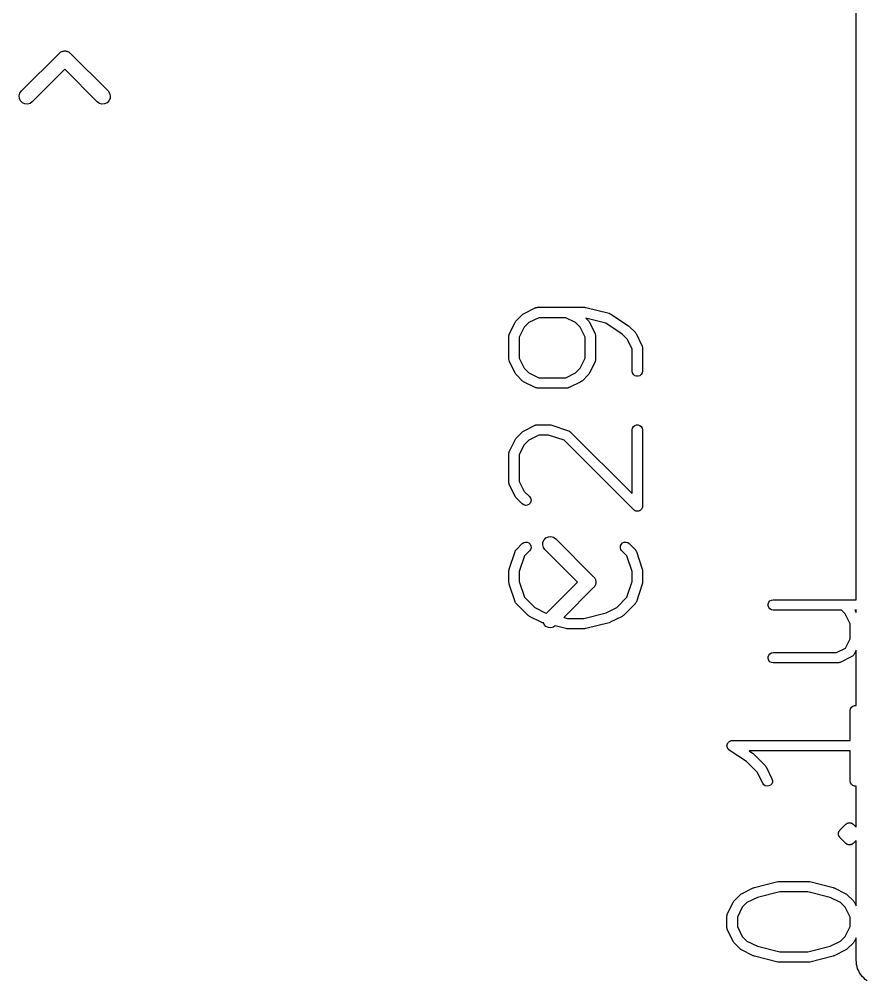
# Model space of a CAD drawing. Extents: x 0 to 76, y -93 to 16.
# Drawn here: x 23.55 to 31.84, y -75.4 to -65.99 of the extents above; entities that cross this region are included whole.
import ezdxf

# ---------------------------------------------------------------- set-up
doc = ezdxf.new("R2010")
doc.units = 0
doc.header["$MEASUREMENT"] = 0
doc.layers.add('BLACK', color=7, linetype='CONTINUOUS')

msp = doc.modelspace()

# ---------------------------------------------------------------- linework, layer by layer
at = {"layer": 'Black'}
for p, q in [((31.75, -71.6736), (31.75, -64.7)), ((23.5757, -66.6917), (23.947, -66.3204)), ((23.947, -66.3204), (23.9523, -66.3167)), ((23.9523, -66.3167), (23.957, -66.312)), ((23.957, -66.312), (23.9629, -66.3093)), ((23.9629, -66.3093), (23.9683, -66.3055)), ((23.9683, -66.3055), (23.9746, -66.3038)), ((23.9746, -66.3038), (23.9806, -66.301)), ((23.9806, -66.301), (23.9871, -66.3005)), ((23.9871, -66.3005), (23.9935, -66.2988)), ((23.9935, -66.2988), (24, -66.2993)), ((24, -66.2993), (24.0065, -66.2988)), ((24.0065, -66.2988), (24.0129, -66.3005)), ((24.0129, -66.3005), (24.0194, -66.301)), ((24.0194, -66.301), (24.0254, -66.3038)), ((24.0254, -66.3038), (24.0317, -66.3055)), ((24.0317, -66.3055), (24.0371, -66.3093)), ((24.0371, -66.3093), (24.043, -66.312)), ((24.043, -66.312), (24.0477, -66.3167)), ((24.0477, -66.3167), (24.053, -66.3204)), ((24.053, -66.3204), (24.4243, -66.6917)), ((24, -66.4795), (23.6818, -66.7977)), ((24.3182, -66.7977), (24, -66.4795)), ((23.5541, -66.7382), (23.5608, -66.713)), ((23.5563, -66.7641), (23.5541, -66.7382)), ((23.5608, -66.713), (23.5757, -66.6917)), ((24.4243, -66.6917), (24.4392, -66.713)), ((24.4392, -66.713), (24.4459, -66.7382)), ((24.4459, -66.7382), (24.4437, -66.7641)), ((23.5673, -66.7877), (23.5563, -66.7641)), ((23.5858, -66.8061), (23.5673, -66.7877)), ((23.6094, -66.8172), (23.5858, -66.8061)), ((23.6353, -66.8194), (23.6094, -66.8172)), ((23.6605, -66.8127), (23.6353, -66.8194)), ((23.6818, -66.7977), (23.6605, -66.8127)), ((24.3395, -66.8127), (24.3182, -66.7977)), ((24.3647, -66.8194), (24.3395, -66.8127)), ((24.3906, -66.8172), (24.3647, -66.8194)), ((24.4142, -66.8061), (24.3906, -66.8172)), ((24.4327, -66.7877), (24.4142, -66.8061)), ((24.4437, -66.7641), (24.4327, -66.7877)), ((28.6193, -68.8114), (28.625, -68.8097)), ((28.625, -68.8097), (28.628, -68.8099)), ((28.628, -68.8099), (28.6309, -68.8094)), ((28.6309, -68.8094), (29.0905, -68.8094)), ((29.0905, -68.8094), (29.0966, -68.8105)), ((28.4226, -68.9392), (28.48, -68.8817)), ((28.48, -68.8817), (28.4867, -68.8771)), ((28.4867, -68.8771), (28.4932, -68.8722)), ((28.4932, -68.8722), (28.6081, -68.8148)), ((28.6081, -68.8148), (28.6109, -68.8139)), ((28.6109, -68.8139), (28.6135, -68.8125)), ((28.6135, -68.8125), (28.6193, -68.8114)), ((29.0966, -68.8105), (29.1028, -68.8109)), ((29.1028, -68.8109), (29.3326, -68.8684)), ((29.3326, -68.8684), (29.3405, -68.8719)), ((29.3405, -68.8719), (29.3485, -68.8754)), ((29.3485, -68.8754), (29.5208, -68.9903)), ((28.3556, -69.0673), (28.4131, -68.9524)), ((28.4131, -68.9524), (28.4179, -68.9459)), ((28.4179, -68.9459), (28.4226, -68.9392)), ((28.546, -68.9594), (28.5002, -69.0052)), ((28.6428, -68.911), (28.546, -68.9594)), ((28.9061, -68.911), (28.6428, -68.911)), ((29.0029, -68.9594), (28.9061, -68.911)), ((29.0487, -69.0052), (29.0029, -68.9594)), ((29.2994, -68.9648), (29.1029, -68.9157)), ((29.1029, -68.9157), (29.1264, -68.9392)), ((29.1264, -68.9392), (29.1311, -68.9459)), ((29.1311, -68.9459), (29.1359, -68.9524)), ((29.1359, -68.9524), (29.1934, -69.0673)), ((29.4603, -69.072), (29.2994, -68.9648)), ((29.5208, -68.9903), (29.5245, -68.9938)), ((29.5245, -68.9938), (29.5286, -68.9967)), ((29.5286, -68.9967), (29.586, -69.0541)), ((28.3502, -69.09), (28.3508, -69.0871)), ((28.3502, -69.3198), (28.3502, -69.09)), ((28.3506, -69.0842), (28.3523, -69.0785)), ((28.3508, -69.0871), (28.3506, -69.0842)), ((28.3523, -69.0785), (28.3533, -69.0726)), ((28.3533, -69.0726), (28.3548, -69.0701)), ((28.3548, -69.0701), (28.3556, -69.0673)), ((28.5002, -69.0052), (28.4518, -69.102)), ((29.0971, -69.102), (29.0487, -69.0052)), ((29.1934, -69.0673), (29.1942, -69.0701)), ((29.1942, -69.0701), (29.1957, -69.0726)), ((29.1957, -69.0726), (29.1967, -69.0785)), ((29.1967, -69.0785), (29.1984, -69.0842)), ((29.1984, -69.0842), (29.1982, -69.0871)), ((29.1982, -69.0871), (29.1987, -69.09)), ((29.1987, -69.09), (29.1987, -69.3198)), ((29.5083, -69.1201), (29.4603, -69.072)), ((29.586, -69.0541), (29.5907, -69.0608)), ((29.5907, -69.0608), (29.5955, -69.0673)), ((29.5955, -69.0673), (29.653, -69.1822)), ((28.4518, -69.102), (28.4518, -69.3078)), ((29.0971, -69.3078), (29.0971, -69.102)), ((29.5567, -69.2169), (29.5083, -69.1201)), ((29.653, -69.1822), (29.6538, -69.185)), ((29.6538, -69.185), (29.6553, -69.1876)), ((29.5567, -69.4347), (29.5567, -69.2169)), ((29.6553, -69.1876), (29.6563, -69.1934)), ((29.6563, -69.1934), (29.658, -69.1991)), ((29.658, -69.1991), (29.6578, -69.202)), ((29.6578, -69.202), (29.6583, -69.2049)), ((29.6583, -69.2049), (29.6583, -69.4347)), ((28.3508, -69.3227), (28.3502, -69.3198)), ((28.3506, -69.3256), (28.3508, -69.3227)), ((28.3523, -69.3313), (28.3506, -69.3256)), ((28.3533, -69.3372), (28.3523, -69.3313)), ((28.3548, -69.3397), (28.3533, -69.3372)), ((28.3556, -69.3426), (28.3548, -69.3397)), ((28.4131, -69.4575), (28.3556, -69.3426)), ((28.4518, -69.3078), (28.5003, -69.4046)), ((29.0487, -69.4046), (29.0971, -69.3078)), ((29.1934, -69.3426), (29.1359, -69.4575)), ((29.1942, -69.3397), (29.1934, -69.3426)), ((29.1957, -69.3372), (29.1942, -69.3397)), ((29.1967, -69.3313), (29.1957, -69.3372)), ((29.1984, -69.3256), (29.1967, -69.3313)), ((29.1987, -69.3198), (29.1982, -69.3227)), ((29.1982, -69.3227), (29.1984, -69.3256)), ((28.4179, -69.464), (28.4131, -69.4575)), ((28.4226, -69.4707), (28.4179, -69.464)), ((28.5003, -69.4046), (28.546, -69.4504)), ((28.546, -69.4504), (28.6428, -69.4988)), ((28.9061, -69.4988), (29.0029, -69.4504)), ((29.0029, -69.4504), (29.0487, -69.4046)), ((29.1311, -69.464), (29.1264, -69.4707)), ((29.1359, -69.4575), (29.1311, -69.464)), ((29.5598, -69.4521), (29.5567, -69.4347)), ((29.5686, -69.4674), (29.5598, -69.4521)), ((29.5821, -69.4787), (29.5686, -69.4674)), ((29.6465, -69.4674), (29.6329, -69.4787)), ((29.6553, -69.4521), (29.6465, -69.4674)), ((29.6583, -69.4347), (29.6553, -69.4521)), ((28.48, -69.5281), (28.4226, -69.4707)), ((28.4867, -69.5328), (28.48, -69.5281)), ((28.4932, -69.5376), (28.4867, -69.5328)), ((28.6081, -69.5951), (28.4932, -69.5376)), ((28.6428, -69.4988), (28.9061, -69.4988)), ((29.0557, -69.5376), (28.9408, -69.5951)), ((29.0623, -69.5328), (29.0557, -69.5376)), ((29.0689, -69.5281), (29.0623, -69.5328)), ((29.1264, -69.4707), (29.0689, -69.5281)), ((29.5987, -69.4848), (29.5821, -69.4787)), ((29.6164, -69.4848), (29.5987, -69.4848)), ((29.6329, -69.4787), (29.6164, -69.4848)), ((28.6109, -69.5959), (28.6081, -69.5951)), ((28.6135, -69.5974), (28.6109, -69.5959)), ((28.6193, -69.5984), (28.6135, -69.5974)), ((28.625, -69.6001), (28.6193, -69.5984)), ((28.628, -69.5999), (28.625, -69.6001)), ((28.6309, -69.6004), (28.628, -69.5999)), ((28.9181, -69.6004), (28.6309, -69.6004)), ((28.921, -69.5999), (28.9181, -69.6004)), ((28.9239, -69.6001), (28.921, -69.5999)), ((28.9296, -69.5984), (28.9239, -69.6001)), ((28.9355, -69.5974), (28.9296, -69.5984)), ((28.938, -69.5959), (28.9355, -69.5974)), ((28.9408, -69.5951), (28.938, -69.5959)), ((28.4226, -70.0882), (28.48, -70.0308)), ((28.48, -70.0308), (28.4867, -70.0261)), ((28.4867, -70.0261), (28.4932, -70.0213)), ((28.4932, -70.0213), (28.6081, -69.9638)), ((28.6081, -69.9638), (28.6109, -69.963)), ((28.6109, -69.963), (28.6135, -69.9615)), ((28.6135, -69.9615), (28.6193, -69.9605)), ((28.6193, -69.9605), (28.625, -69.9588)), ((28.625, -69.9588), (28.628, -69.959)), ((28.628, -69.959), (28.6309, -69.9585)), ((28.6309, -69.9585), (28.7458, -69.9585)), ((28.7458, -69.9585), (28.7538, -69.9599)), ((28.7538, -69.9599), (28.7618, -69.9611)), ((28.7618, -69.9611), (28.9342, -70.0185)), ((28.9342, -70.0185), (28.9368, -70.0199)), ((28.9368, -70.0199), (28.9396, -70.0207)), ((28.9396, -70.0207), (28.9445, -70.0241)), ((28.9445, -70.0241), (28.9497, -70.0269)), ((28.9497, -70.0269), (28.9516, -70.0291)), ((28.9516, -70.0291), (28.954, -70.0308)), ((28.954, -70.0308), (29.5567, -70.6335)), ((29.5567, -70.0093), (29.5598, -69.9919)), ((29.5567, -70.6335), (29.5567, -70.0093)), ((29.5598, -69.9919), (29.5686, -69.9766)), ((29.5686, -69.9766), (29.5821, -69.9653)), ((29.5821, -69.9653), (29.5987, -69.9592)), ((29.5987, -69.9592), (29.6164, -69.9592)), ((29.6164, -69.9592), (29.6329, -69.9653)), ((29.6329, -69.9653), (29.6465, -69.9766)), ((29.6465, -69.9766), (29.6553, -69.9919)), ((29.6553, -69.9919), (29.6583, -70.0093)), ((29.6583, -70.0093), (29.6583, -70.7561)), ((28.3556, -70.2164), (28.4131, -70.1014)), ((28.4131, -70.1014), (28.4179, -70.0949)), ((28.4179, -70.0949), (28.4226, -70.0882)), ((28.546, -70.1085), (28.5002, -70.1543)), ((28.6428, -70.0601), (28.546, -70.1085)), ((28.7375, -70.0601), (28.6428, -70.0601)), ((28.8907, -70.1111), (28.7375, -70.0601)), ((29.5716, -70.7921), (28.8907, -70.1111)), ((28.3523, -70.2276), (28.3533, -70.2217)), ((28.3533, -70.2217), (28.3548, -70.2192)), ((28.3548, -70.2192), (28.3556, -70.2164)), ((28.5002, -70.1543), (28.4518, -70.2511)), ((28.3502, -70.2391), (28.3508, -70.2362)), ((28.3502, -70.5263), (28.3502, -70.2391)), ((28.3506, -70.2333), (28.3523, -70.2276)), ((28.3508, -70.2362), (28.3506, -70.2333)), ((28.4518, -70.2511), (28.4518, -70.5143)), ((28.3508, -70.5292), (28.3502, -70.5263)), ((28.3506, -70.5321), (28.3508, -70.5292)), ((28.3523, -70.5378), (28.3506, -70.5321)), ((28.3533, -70.5437), (28.3523, -70.5378)), ((28.3548, -70.5462), (28.3533, -70.5437)), ((28.3556, -70.5491), (28.3548, -70.5462)), ((28.4131, -70.664), (28.3556, -70.5491)), ((28.4518, -70.5143), (28.5003, -70.6111)), ((28.4179, -70.6705), (28.4131, -70.664)), ((28.4226, -70.6772), (28.4179, -70.6705)), ((28.48, -70.7346), (28.4226, -70.6772)), ((28.5003, -70.6111), (28.5519, -70.6628)), ((28.5519, -70.6628), (28.562, -70.6772)), ((28.562, -70.6772), (28.5666, -70.6943)), ((28.4945, -70.7447), (28.48, -70.7346)), ((28.5115, -70.7493), (28.4945, -70.7447)), ((28.5291, -70.7478), (28.5115, -70.7493)), ((28.5451, -70.7403), (28.5291, -70.7478)), ((28.5576, -70.7278), (28.5451, -70.7403)), ((28.565, -70.7118), (28.5576, -70.7278)), ((28.5666, -70.6943), (28.565, -70.7118)), ((29.6492, -70.7853), (29.6476, -70.7869)), ((29.652, -70.7793), (29.6492, -70.7853)), ((29.6553, -70.7735), (29.652, -70.7793)), ((29.6557, -70.7713), (29.6553, -70.7735)), ((29.6566, -70.7693), (29.6557, -70.7713)), ((29.6572, -70.7627), (29.6566, -70.7693)), ((29.6583, -70.7561), (29.6572, -70.7627)), ((29.5771, -70.7959), (29.5716, -70.7921)), ((29.5821, -70.8001), (29.5771, -70.7959)), ((29.5842, -70.8009), (29.5821, -70.8001)), ((29.5861, -70.8022), (29.5842, -70.8009)), ((29.5925, -70.8039), (29.5861, -70.8022)), ((29.5987, -70.8062), (29.5925, -70.8039)), ((29.601, -70.8062), (29.5987, -70.8062)), ((29.6031, -70.8067), (29.601, -70.8062)), ((29.6097, -70.8062), (29.6031, -70.8067)), ((29.6164, -70.8062), (29.6097, -70.8062)), ((29.6185, -70.8054), (29.6164, -70.8062)), ((29.6207, -70.8052), (29.6185, -70.8054)), ((29.6267, -70.8024), (29.6207, -70.8052)), ((29.6329, -70.8001), (29.6267, -70.8024)), ((29.6347, -70.7987), (29.6329, -70.8001)), ((29.6367, -70.7978), (29.6347, -70.7987)), ((29.6414, -70.7931), (29.6367, -70.7978)), ((29.6465, -70.7888), (29.6414, -70.7931)), ((29.6476, -70.7869), (29.6465, -70.7888)), ((28.6939, -71.0858), (28.7123, -71.0673)), ((28.7123, -71.0673), (28.7359, -71.0563)), ((28.7359, -71.0563), (28.7618, -71.0541)), ((28.7618, -71.0541), (28.787, -71.0608)), ((28.787, -71.0608), (28.8083, -71.0757)), ((28.4226, -71.1798), (28.48, -71.1224)), ((28.48, -71.1224), (28.4945, -71.1123)), ((28.4945, -71.1123), (28.5115, -71.1077)), ((28.5115, -71.1077), (28.5291, -71.1092)), ((28.5291, -71.1092), (28.5451, -71.1167)), ((28.5451, -71.1167), (28.5576, -71.1292)), ((28.5576, -71.1292), (28.565, -71.1452)), ((28.5666, -71.1627), (28.562, -71.1798)), ((28.565, -71.1452), (28.5666, -71.1627)), ((28.6806, -71.1353), (28.6828, -71.1094)), ((28.6873, -71.1605), (28.6806, -71.1353)), ((28.6828, -71.1094), (28.6939, -71.0858)), ((28.7023, -71.1818), (28.6873, -71.1605)), ((28.8083, -71.0757), (29.1796, -71.447)), ((29.442, -71.1627), (29.4436, -71.1452)), ((29.4466, -71.1798), (29.442, -71.1627)), ((29.4436, -71.1452), (29.451, -71.1292)), ((29.451, -71.1292), (29.4635, -71.1167)), ((29.4635, -71.1167), (29.4795, -71.1092)), ((29.4795, -71.1092), (29.4971, -71.1077)), ((29.4971, -71.1077), (29.5141, -71.1123)), ((29.5141, -71.1123), (29.5286, -71.1224)), ((29.5286, -71.1224), (29.586, -71.1798)), ((28.3529, -71.3721), (28.4103, -71.1997)), ((28.4103, -71.1997), (28.4117, -71.1971)), ((28.4117, -71.1971), (28.4125, -71.1943)), ((28.4125, -71.1943), (28.4159, -71.1894)), ((28.4159, -71.1894), (28.4187, -71.1842)), ((28.4187, -71.1842), (28.4209, -71.1822)), ((28.4209, -71.1822), (28.4226, -71.1798)), ((28.5029, -71.2432), (28.4518, -71.3964)), ((28.5519, -71.1942), (28.5029, -71.2432)), ((28.562, -71.1798), (28.5519, -71.1942)), ((29.0205, -71.5), (28.7023, -71.1818)), ((29.4567, -71.1942), (29.4466, -71.1798)), ((29.5057, -71.2432), (29.4567, -71.1942)), ((29.5567, -71.3964), (29.5057, -71.2432)), ((29.586, -71.1798), (29.5877, -71.1822)), ((29.5877, -71.1822), (29.5899, -71.1842)), ((29.5899, -71.1842), (29.5927, -71.1894)), ((29.5927, -71.1894), (29.5961, -71.1943)), ((29.5961, -71.1943), (29.5969, -71.1971)), ((29.5969, -71.1971), (29.5983, -71.1997)), ((29.5983, -71.1997), (29.6557, -71.3721)), ((28.3502, -71.3881), (28.3517, -71.3801)), ((28.3502, -71.503), (28.3502, -71.3881)), ((28.3517, -71.3801), (28.3529, -71.3721)), ((28.4518, -71.3964), (28.4518, -71.4948)), ((29.5567, -71.4948), (29.5567, -71.3964)), ((29.6557, -71.3721), (29.6569, -71.3801)), ((29.6569, -71.3801), (29.6583, -71.3881)), ((29.6583, -71.3881), (29.6583, -71.503)), ((28.3517, -71.511), (28.3502, -71.503)), ((28.3529, -71.5191), (28.3517, -71.511)), ((28.4103, -71.6914), (28.3529, -71.5191)), ((28.4518, -71.4948), (28.5029, -71.6479)), ((28.7177, -71.8027), (29.0205, -71.5)), ((29.1796, -71.447), (29.1833, -71.4523)), ((29.1833, -71.4523), (29.188, -71.457)), ((29.188, -71.457), (29.1907, -71.4629)), ((29.1907, -71.5371), (29.188, -71.543)), ((29.1907, -71.4629), (29.1945, -71.4683)), ((29.1945, -71.5317), (29.1907, -71.5371)), ((29.1945, -71.4683), (29.1962, -71.4746)), ((29.1962, -71.5254), (29.1945, -71.5317)), ((29.1962, -71.4746), (29.199, -71.4806)), ((29.199, -71.5194), (29.1962, -71.5254)), ((29.199, -71.4806), (29.1995, -71.4871)), ((29.1995, -71.5129), (29.199, -71.5194)), ((29.1995, -71.4871), (29.2012, -71.4935)), ((29.2012, -71.5065), (29.1995, -71.5129)), ((29.2012, -71.4935), (29.2007, -71.5)), ((29.2007, -71.5), (29.2012, -71.5065)), ((29.5057, -71.6479), (29.5567, -71.4948)), ((29.6557, -71.5191), (29.5983, -71.6914)), ((29.6569, -71.511), (29.6557, -71.5191)), ((29.6583, -71.503), (29.6569, -71.511)), ((29.1796, -71.553), (28.8874, -71.8452)), ((29.1833, -71.5477), (29.1796, -71.553)), ((29.188, -71.543), (29.1833, -71.5477)), ((28.4117, -71.694), (28.4103, -71.6914)), ((28.4125, -71.6968), (28.4117, -71.694)), ((28.4159, -71.7017), (28.4125, -71.6968)), ((28.4187, -71.707), (28.4159, -71.7017)), ((28.4209, -71.7089), (28.4187, -71.707)), ((28.4226, -71.7113), (28.4209, -71.7089)), ((28.5375, -71.8262), (28.4226, -71.7113)), ((28.5029, -71.6479), (28.6035, -71.7485)), ((29.4051, -71.7485), (29.5057, -71.6479)), ((29.586, -71.7113), (29.4711, -71.8262)), ((29.5877, -71.7089), (29.586, -71.7113)), ((29.5899, -71.707), (29.5877, -71.7089)), ((29.5927, -71.7017), (29.5899, -71.707)), ((29.5961, -71.6968), (29.5927, -71.7017)), ((29.5969, -71.694), (29.5961, -71.6968)), ((29.5983, -71.6914), (29.5969, -71.694)), ((30.8882, -71.7142), (30.8942, -71.6976)), ((30.8882, -71.7319), (30.8882, -71.7142)), ((30.8942, -71.6976), (30.9056, -71.6841)), ((30.9056, -71.6841), (30.9208, -71.6753)), ((30.9208, -71.6753), (30.9382, -71.6722)), ((30.9382, -71.6722), (31.7425, -71.6722)), ((31.7425, -71.6722), (31.75, -71.6736)), ((28.6035, -71.7485), (28.706, -71.7998)), ((28.706, -71.7998), (28.7177, -71.8027)), ((29.0842, -71.8544), (29.3026, -71.7998)), ((29.3026, -71.7998), (29.4051, -71.7485)), ((30.8942, -71.7484), (30.8882, -71.7319)), ((30.9056, -71.762), (30.8942, -71.7484)), ((30.9208, -71.7708), (30.9056, -71.762)), ((30.9382, -71.7738), (30.9208, -71.7708)), ((31.6066, -71.7738), (30.9382, -71.7738)), ((31.6433, -71.8106), (31.6066, -71.7738)), ((31.6917, -71.9074), (31.6433, -71.8106)), ((31.7425, -71.7738), (31.7386, -71.7738)), ((31.7386, -71.7738), (31.75, -71.7967)), ((31.75, -71.7725), (31.7425, -71.7738)), ((31.75, -71.7967), (31.75, -71.7725)), ((28.5442, -71.8309), (28.5375, -71.8262)), ((28.5507, -71.8357), (28.5442, -71.8309)), ((28.6656, -71.8932), (28.5507, -71.8357)), ((28.6709, -71.8948), (28.6656, -71.8932)), ((28.676, -71.897), (28.6709, -71.8948)), ((28.6871, -71.8998), (28.676, -71.897)), ((28.6939, -71.9142), (28.6871, -71.8998)), ((28.7123, -71.9327), (28.6939, -71.9142)), ((28.8874, -71.8452), (28.9244, -71.8544)), ((28.9244, -71.8544), (29.0842, -71.8544)), ((29.3326, -71.897), (29.1028, -71.9545)), ((29.3377, -71.8948), (29.3326, -71.897)), ((29.343, -71.8932), (29.3377, -71.8948)), ((29.4579, -71.8357), (29.343, -71.8932)), ((29.4645, -71.8309), (29.4579, -71.8357)), ((29.4711, -71.8262), (29.4645, -71.8309)), ((31.6917, -72.0558), (31.6917, -71.9074)), ((28.7359, -71.9437), (28.7123, -71.9327)), ((28.7618, -71.9459), (28.7359, -71.9437)), ((28.787, -71.9392), (28.7618, -71.9459)), ((28.8022, -71.9286), (28.787, -71.9392)), ((28.9058, -71.9545), (28.8022, -71.9286)), ((28.912, -71.9549), (28.9058, -71.9545)), ((28.9181, -71.956), (28.912, -71.9549)), ((29.0905, -71.956), (28.9181, -71.956)), ((29.0966, -71.9549), (29.0905, -71.956)), ((29.1028, -71.9545), (29.0966, -71.9549)), ((31.6472, -72.1448), (31.6917, -72.0558)), ((30.9056, -72.2012), (30.9208, -72.1924)), ((30.9208, -72.1924), (30.9382, -72.1893)), ((30.9382, -72.1893), (31.5582, -72.1893)), ((31.5582, -72.1893), (31.6472, -72.1448)), ((31.75, -72.1664), (31.7305, -72.2054)), ((31.75, -72.7072), (31.75, -72.1664)), ((30.8882, -72.2313), (30.8942, -72.2147)), ((30.8882, -72.2489), (30.8882, -72.2313)), ((30.8942, -72.2655), (30.8882, -72.2489)), ((30.8942, -72.2147), (30.9056, -72.2012)), ((30.9056, -72.279), (30.8942, -72.2655)), ((30.9208, -72.2879), (30.9056, -72.279)), ((30.9382, -72.2909), (30.9208, -72.2879)), ((31.5702, -72.2909), (30.9382, -72.2909)), ((31.5731, -72.2904), (31.5702, -72.2909)), ((31.576, -72.2906), (31.5731, -72.2904)), ((31.5817, -72.2889), (31.576, -72.2906)), ((31.5876, -72.2879), (31.5817, -72.2889)), ((31.5901, -72.2864), (31.5876, -72.2879)), ((31.5929, -72.2856), (31.5901, -72.2864)), ((31.7078, -72.2281), (31.5929, -72.2856)), ((31.7138, -72.2237), (31.7078, -72.2281)), ((31.72, -72.2196), (31.7138, -72.2237)), ((31.7209, -72.2184), (31.72, -72.2196)), ((31.722, -72.2176), (31.7209, -72.2184)), ((31.7261, -72.2114), (31.722, -72.2176)), ((31.7305, -72.2054), (31.7261, -72.2114)), ((31.6917, -72.7572), (31.6948, -72.7398)), ((31.6917, -73.0511), (31.6917, -72.7572)), ((31.6948, -72.7398), (31.7036, -72.7245)), ((31.7036, -72.7245), (31.7171, -72.7132)), ((31.7171, -72.7132), (31.7337, -72.7072)), ((31.7337, -72.7072), (31.75, -72.7072)), ((30.4854, -73.0986), (30.486, -73.0959)), ((30.486, -73.1047), (30.4854, -73.0986)), ((30.486, -73.0931), (30.4881, -73.0874)), ((30.486, -73.0959), (30.486, -73.0931)), ((30.486, -73.1107), (30.486, -73.1047)), ((30.487, -73.1134), (30.486, -73.1107)), ((30.4873, -73.1162), (30.487, -73.1134)), ((30.49, -73.1216), (30.4873, -73.1162)), ((30.4881, -73.0874), (30.4895, -73.0815)), ((30.4895, -73.0815), (30.4911, -73.0791)), ((30.4921, -73.1273), (30.49, -73.1216)), ((30.4911, -73.0791), (30.4921, -73.0765)), ((30.4921, -73.0765), (30.496, -73.0719)), ((30.4939, -73.1295), (30.4921, -73.1273)), ((30.4951, -73.132), (30.4939, -73.1295)), ((30.4995, -73.1362), (30.4951, -73.132)), ((30.496, -73.0719), (30.4993, -73.0668)), ((30.4993, -73.0668), (30.5016, -73.0651)), ((30.5034, -73.1408), (30.4995, -73.1362)), ((30.5016, -73.0651), (30.5034, -73.063)), ((30.5034, -73.063), (30.5086, -73.06)), ((30.5086, -73.06), (30.5135, -73.0564)), ((30.5135, -73.0564), (30.5162, -73.0556)), ((30.5162, -73.0556), (30.5187, -73.0542)), ((30.5187, -73.0542), (30.5246, -73.0531)), ((30.5246, -73.0531), (30.5305, -73.0514)), ((30.5305, -73.0514), (30.5333, -73.0516)), ((30.5333, -73.0516), (30.536, -73.0511)), ((30.536, -73.0511), (31.6917, -73.0511)), ((30.5058, -73.1422), (30.5034, -73.1408)), ((30.5079, -73.1442), (30.5058, -73.1422)), ((30.676, -73.2563), (30.5079, -73.1442)), ((31.6917, -73.1527), (30.7038, -73.1527)), ((30.7038, -73.1527), (30.7366, -73.1745)), ((30.7366, -73.1745), (30.7402, -73.178)), ((30.7402, -73.178), (30.7443, -73.1809)), ((30.7443, -73.1809), (30.8592, -73.2958)), ((31.6917, -73.4466), (31.6917, -73.1527)), ((30.7816, -73.3618), (30.676, -73.2563)), ((30.8592, -73.2958), (30.8639, -73.3025)), ((30.8639, -73.3025), (30.8687, -73.309)), ((30.8687, -73.309), (30.9262, -73.4239)), ((30.8353, -73.4693), (30.7816, -73.3618)), ((30.8458, -73.4835), (30.8353, -73.4693)), ((30.8606, -73.4932), (30.8458, -73.4835)), ((30.8777, -73.4973), (30.8606, -73.4932)), ((30.8952, -73.4953), (30.8777, -73.4973)), ((30.911, -73.4874), (30.8952, -73.4953)), ((30.9232, -73.4746), (30.911, -73.4874)), ((30.9302, -73.4584), (30.9232, -73.4746)), ((30.9262, -73.4239), (30.9312, -73.4408)), ((30.9312, -73.4408), (30.9302, -73.4584)), ((31.6948, -73.464), (31.6917, -73.4466)), ((31.7036, -73.4793), (31.6948, -73.464)), ((31.7171, -73.4906), (31.7036, -73.4793)), ((31.7337, -73.4966), (31.7171, -73.4906)), ((31.75, -73.4966), (31.7337, -73.4966)), ((31.75, -73.8993), (31.75, -73.4966)), ((31.5917, -73.9278), (31.6492, -73.8703)), ((31.6492, -73.8703), (31.6528, -73.8678)), ((31.6528, -73.8678), (31.656, -73.8646)), ((31.656, -73.8646), (31.66, -73.8627)), ((31.66, -73.8627), (31.6636, -73.8602)), ((31.6636, -73.8602), (31.6679, -73.859)), ((31.6679, -73.859), (31.6719, -73.8572)), ((31.6719, -73.8572), (31.6764, -73.8568)), ((31.6764, -73.8568), (31.6807, -73.8556)), ((31.6807, -73.8556), (31.6851, -73.856)), ((31.6851, -73.856), (31.6895, -73.8556)), ((31.6895, -73.8556), (31.6938, -73.8568)), ((31.6938, -73.8568), (31.6982, -73.8572)), ((31.6982, -73.8572), (31.7023, -73.859)), ((31.7023, -73.859), (31.7066, -73.8602)), ((31.7066, -73.8602), (31.7102, -73.8627)), ((31.7102, -73.8627), (31.7142, -73.8646)), ((31.7142, -73.8646), (31.7174, -73.8678)), ((31.7174, -73.8678), (31.721, -73.8703)), ((31.721, -73.8703), (31.75, -73.8993)), ((31.577, -73.9593), (31.5776, -73.9571)), ((31.5774, -73.9637), (31.577, -73.9593)), ((31.577, -73.9681), (31.5774, -73.9637)), ((31.5776, -73.9703), (31.577, -73.9681)), ((31.5776, -73.9549), (31.5784, -73.9528)), ((31.5776, -73.9571), (31.5776, -73.9549)), ((31.5776, -73.9725), (31.5776, -73.9703)), ((31.5784, -73.9746), (31.5776, -73.9725)), ((31.5784, -73.9528), (31.5786, -73.9505)), ((31.5786, -73.9768), (31.5784, -73.9746)), ((31.5786, -73.9505), (31.5805, -73.9465)), ((31.5805, -73.9809), (31.5786, -73.9768)), ((31.5805, -73.9465), (31.5816, -73.9422)), ((31.5816, -73.9852), (31.5805, -73.9809)), ((31.5816, -73.9422), (31.5829, -73.9404)), ((31.5829, -73.987), (31.5816, -73.9852)), ((31.5829, -73.9404), (31.5836, -73.9383)), ((31.5836, -73.9891), (31.5829, -73.987)), ((31.5836, -73.9383), (31.5851, -73.9366)), ((31.5851, -73.9366), (31.586, -73.9346)), ((31.586, -73.9346), (31.5892, -73.9314)), ((31.5892, -73.9314), (31.5917, -73.9278)), ((31.5851, -73.9908), (31.5836, -73.9891)), ((31.586, -73.9928), (31.5851, -73.9908)), ((31.5892, -73.996), (31.586, -73.9928)), ((31.5917, -73.9996), (31.5892, -73.996)), ((31.6492, -74.0571), (31.5917, -73.9996)), ((31.6528, -74.0596), (31.6492, -74.0571)), ((31.656, -74.0628), (31.6528, -74.0596)), ((31.66, -74.0646), (31.656, -74.0628)), ((31.6636, -74.0672), (31.66, -74.0646)), ((31.6679, -74.0683), (31.6636, -74.0672)), ((31.6719, -74.0702), (31.6679, -74.0683)), ((31.6764, -74.0706), (31.6719, -74.0702)), ((31.6807, -74.0717), (31.6764, -74.0706)), ((31.6851, -74.0714), (31.6807, -74.0717)), ((31.6895, -74.0717), (31.6851, -74.0714)), ((31.6938, -74.0706), (31.6895, -74.0717)), ((31.6982, -74.0702), (31.6938, -74.0706)), ((31.7023, -74.0683), (31.6982, -74.0702)), ((31.7066, -74.0672), (31.7023, -74.0683)), ((31.7102, -74.0646), (31.7066, -74.0672)), ((31.7142, -74.0628), (31.7102, -74.0646)), ((31.7174, -74.0596), (31.7142, -74.0628)), ((31.721, -74.0571), (31.7174, -74.0596)), ((31.75, -74.0281), (31.721, -74.0571)), ((31.75, -74.6693), (31.75, -74.0281)), ((30.7535, -74.4889), (30.9833, -74.4315)), ((30.9833, -74.4315), (30.9895, -74.431)), ((30.9895, -74.431), (30.9957, -74.43)), ((30.9957, -74.43), (31.2829, -74.43)), ((31.2829, -74.43), (31.2891, -74.431)), ((31.2891, -74.431), (31.2952, -74.4315)), ((31.2952, -74.4315), (31.5251, -74.4889)), ((30.6217, -74.5551), (30.6282, -74.5502)), ((30.6282, -74.5502), (30.7431, -74.4928)), ((30.7431, -74.4928), (30.7485, -74.4912)), ((30.7485, -74.4912), (30.7535, -74.4889)), ((31.0019, -74.5316), (30.7836, -74.5861)), ((31.2767, -74.5316), (31.0019, -74.5316)), ((31.495, -74.5861), (31.2767, -74.5316)), ((31.5251, -74.4889), (31.5301, -74.4912)), ((31.5301, -74.4912), (31.5355, -74.4928)), ((31.5355, -74.4928), (31.6504, -74.5502)), ((31.6504, -74.5502), (31.6569, -74.5551)), ((30.4906, -74.7453), (30.5481, -74.6304)), ((30.5481, -74.6304), (30.5529, -74.6239)), ((30.5529, -74.6239), (30.5576, -74.6172)), ((30.5576, -74.6172), (30.615, -74.5597)), ((30.615, -74.5597), (30.6217, -74.5551)), ((30.681, -74.6374), (30.6353, -74.6832)), ((30.7836, -74.5861), (30.681, -74.6374)), ((31.5976, -74.6374), (31.495, -74.5861)), ((31.6433, -74.6832), (31.5976, -74.6374)), ((31.6569, -74.5551), (31.6636, -74.5597)), ((31.6636, -74.5597), (31.721, -74.6172)), ((31.721, -74.6172), (31.7257, -74.6239)), ((31.7257, -74.6239), (31.7305, -74.6304)), ((31.7305, -74.6304), (31.75, -74.6693)), ((30.6353, -74.6832), (30.5868, -74.78)), ((31.6917, -74.78), (31.6433, -74.6832)), ((30.4852, -74.768), (30.4858, -74.7651)), ((30.4852, -74.8829), (30.4852, -74.768)), ((30.4856, -74.7622), (30.4873, -74.7565)), ((30.4858, -74.7651), (30.4856, -74.7622)), ((30.4873, -74.7565), (30.4883, -74.7506)), ((30.4883, -74.7506), (30.4898, -74.7481)), ((30.4898, -74.7481), (30.4906, -74.7453)), ((30.5868, -74.78), (30.5868, -74.8709)), ((31.6917, -74.8709), (31.6917, -74.78)), ((30.4858, -74.8858), (30.4852, -74.8829)), ((30.4856, -74.8887), (30.4858, -74.8858)), ((30.4873, -74.8944), (30.4856, -74.8887)), ((30.4883, -74.9003), (30.4873, -74.8944)), ((30.4898, -74.9028), (30.4883, -74.9003)), ((30.4906, -74.9056), (30.4898, -74.9028)), ((30.5481, -75.0206), (30.4906, -74.9056)), ((30.5868, -74.8709), (30.6352, -74.9677)), ((31.6433, -74.9677), (31.6917, -74.8709)), ((30.5529, -75.0271), (30.5481, -75.0206)), ((30.6352, -74.9677), (30.681, -75.0135)), ((30.681, -75.0135), (30.7836, -75.0648)), ((31.495, -75.0648), (31.5976, -75.0135)), ((31.5976, -75.0135), (31.6433, -74.9677)), ((31.7305, -75.0206), (31.7257, -75.0271)), ((31.75, -74.9816), (31.7305, -75.0206)), ((31.75, -75.2), (31.75, -74.9816)), ((30.5576, -75.0338), (30.5529, -75.0271)), ((30.615, -75.0912), (30.5576, -75.0338)), ((30.6217, -75.0959), (30.615, -75.0912)), ((30.6282, -75.1007), (30.6217, -75.0959)), ((30.7431, -75.1582), (30.6282, -75.1007)), ((30.7836, -75.0648), (31.0019, -75.1194)), ((31.2767, -75.1194), (31.495, -75.0648)), ((31.6504, -75.1007), (31.5355, -75.1582)), ((31.6569, -75.0959), (31.6504, -75.1007)), ((31.6636, -75.0912), (31.6569, -75.0959)), ((31.721, -75.0338), (31.6636, -75.0912)), ((31.7257, -75.0271), (31.721, -75.0338)), ((30.7485, -75.1598), (30.7431, -75.1582)), ((30.7535, -75.162), (30.7485, -75.1598)), ((30.9833, -75.2195), (30.7535, -75.162)), ((31.0019, -75.1194), (31.2767, -75.1194)), ((31.5251, -75.162), (31.2952, -75.2195)), ((31.5301, -75.1598), (31.5251, -75.162)), ((31.5355, -75.1582), (31.5301, -75.1598)), ((31.7538, -75.2215), (31.75, -75.2)), ((30.9895, -75.2199), (30.9833, -75.2195)), ((30.9957, -75.221), (30.9895, -75.2199)), ((31.2829, -75.221), (30.9957, -75.221)), ((31.2891, -75.2199), (31.2829, -75.221)), ((31.2952, -75.2195), (31.2891, -75.2199)), ((31.7538, -75.2434), (31.7538, -75.2215)), ((31.7613, -75.264), (31.7538, -75.2434)), ((31.7651, -75.2855), (31.7613, -75.264)), ((31.776, -75.3044), (31.7651, -75.2855)), ((31.7835, -75.325), (31.776, -75.3044)), ((31.7976, -75.3418), (31.7835, -75.325)), ((31.8085, -75.3607), (31.7976, -75.3418)), ((31.8252, -75.3748), (31.8085, -75.3607)), ((31.8393, -75.3915), (31.8252, -75.3748)), ((31.8582, -75.4024), (31.8393, -75.3915))]:
    msp.add_line(p, q, dxfattribs=at)

doc.saveas('drawing.dxf')
